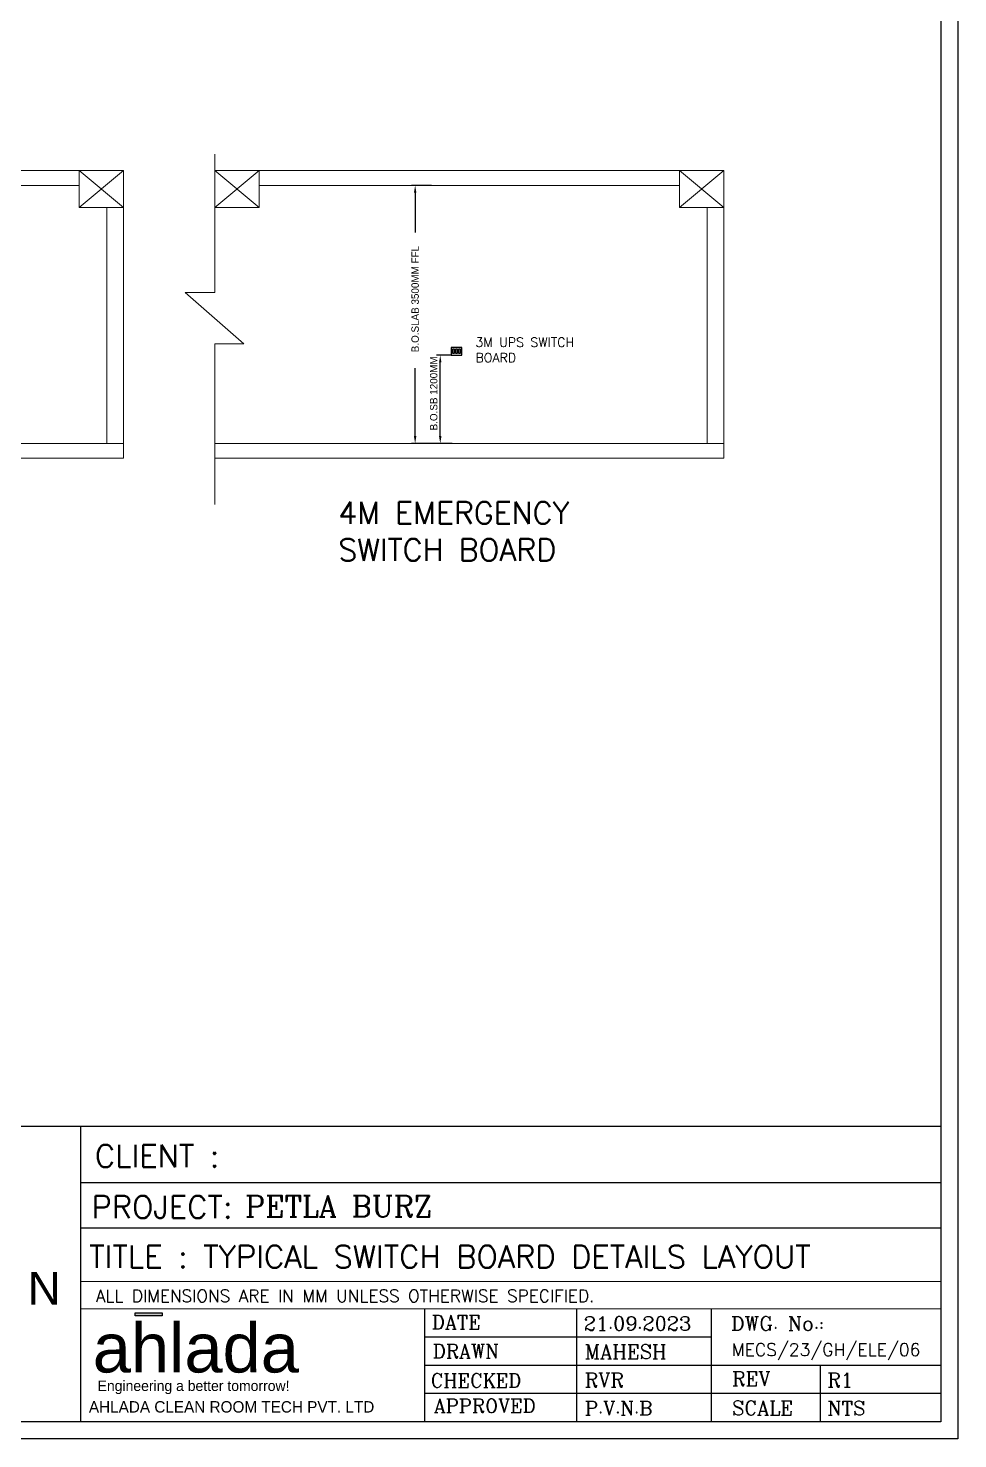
# Model space of a CAD drawing. Header units: millimetres. Extents: x 1319230 to 2124380, y -346496 to -91575.
# Drawn here: x 1486672 to 1499282, y -266962 to -247840 of the extents above; entities that cross this region are included whole.
import ezdxf
from ezdxf.enums import TextEntityAlignment as Align

# ---------------------------------------------------------------- set-up
doc = ezdxf.new("R2010")
doc.units = ezdxf.units.MM
doc.header["$LTSCALE"] = 600
doc.header["$MEASUREMENT"] = 0
doc.header["$PDMODE"] = 35
for name, color, linetype, lineweight in [('DIM', 7, 'Continuous', 0), ('HATCH', 8, 'Continuous', 5), ('MEP_HVAC_RA_DUCT', 1, 'Continuous', 9)]:
    doc.layers.add(name, color=color, linetype=linetype, lineweight=lineweight)
doc.layers.add('ELE-3M 2WAY S.B', color=7, linetype='Continuous', true_color=0xeec2d4)
for name, color, linetype in [('ELE-3M UPS P.SB', 3, 'Continuous'), ('TEXT', 6, 'Continuous'), ('TITLE', 7, 'Continuous')]:
    doc.layers.add(name, color=color, linetype=linetype)
doc.styles.add('ARIAL', font='arial.ttf')
doc.styles.add('Century', font='GOTHIC.TTF')
doc.styles.add('FS-ARIAL', font='arial.ttf')
doc.styles.add('IRFAN', font='romans.shx')
doc.styles.add('RAGHAV', font='')
doc.styles.get("Standard").update_dxf_attribs({"font": 'stylu.ttf'})
doc.styles.add('sudheer', font='romanc.shx')
doc.styles.get('RAGHAV').set_extended_font_data('Sakkal Majalla')
doc.dimstyles.new('AR-BRICK WORK', dxfattribs={"dimscale": 100, "dimtxt": 1, "dimasz": 1, "dimexe": 0.5, "dimexo": 0, "dimgap": 0.25, "dimtad": 0, "dimdec": 0, "dimzin": 1, "dimdsep": 46, "dimtxsty": 'Century', "dimblk": 'OBLIQUE', "dimcen": 0, "dimdle": 1, "dimclrd": 8, "dimclre": 8, "dimclrt": 4, "dimadec": 0, "dimazin": 0, "dimtfac": 1, "dimtdec": 0, "dimtofl": 0, "dimtmove": 1, "dimatfit": 3, "dimldrblk": 'ARCHTICK', "dimfxl": 1, "dimtolj": 1, "dimtzin": 1, "dimarcsym": 2})

# ---------------------------------------------------------------- blocks, each defined once
blk = doc.blocks.new('Logo')
h = blk.add_hatch(color=134)
h.dxf.hatch_style = 1
h.paths.add_polyline_path([(7.308639725975809, 6.258069192477706), (4.465298573544715, 6.258069192477706), (4.465298573544715, 5.928748429683765), (7.308639725975809, 5.928748429683765)])
at = {"color": 134}
blk.add_lwpolyline([(4.465298573544715, 6.258069192477706), (7.308639725975809, 6.258069192477706), (7.308639725975809, 5.928748429683765), (4.465298573544715, 5.928748429683765)], close=True, dxfattribs=at)
at = {"color": 134, "style": 'FS-ARIAL'}
blk.add_text('ahlada', height=5.161484117590589, dxfattribs=at).set_placement((0, 0))
at = {"color": 8, "style": 'RAGHAV'}
blk.add_text('Engineering a better tomorrow!', height=1.096885695377953, dxfattribs=at).set_placement((0.5166822813089311, -1.941864183998433))
blk = doc.blocks.new('3M 2WAY 11')
at = {"layer": 'ELE-3M UPS P.SB', "ltscale": 10}
for points in [[(-146.3719778060913, 0), (0, 0), (0, 100), (-146.3719778060913, 100)], [(-126.8293151855469, 25.00287389755249), (-100.0477085113525, 25.00287389755249), (-100.0477085113525, 78.5660879611969), (-126.8293151855469, 78.5660879611969)], [(-86.80546188354492, 25.00287389755249), (-60.02385425567627, 25.00287389755249), (-60.02385425567627, 78.5660879611969), (-86.80546188354492, 78.5660879611969)], [(-46.78160762786865, 25.00287389755249), (-20, 25.00287389755249), (-20, 78.5660879611969), (-46.78160762786865, 78.5660879611969)]]:
    blk.add_lwpolyline(points, close=True, dxfattribs=at)
blk = doc.blocks.new('*D113')
at = {"layer": 'Defpoints', "color": 0, "transparency": 16777216}
for p in [(1492261.229460305, -252269.7530794453), (1492409.183077706, -252269.7530794453), (1492423.301105081, -253469.7530794444)]:
    blk.add_point(p, dxfattribs=at)
at = {"layer": 'DIM', "color": 8, "lineweight": -2, "ltscale": 10, "transparency": 16777216}
for p, q in [((1492409.183077706, -252269.7530794453), (1492211.229460305, -252269.7530794453)), ((1492261.229460305, -253369.7530794444), (1492261.229460305, -252369.7530794453)), ((1492423.301105081, -253469.7530794444), (1492211.229460305, -253469.7530794444))]:
    blk.add_line(p, q, dxfattribs=at)
at = {"layer": 'DIM', "color": 8, "transparency": 16777216}
for points in [[(1492277.896126972, -252369.7530794453), (1492244.562793639, -252369.7530794453), (1492261.229460305, -252269.7530794453)], [(1492244.562793639, -253369.7530794444), (1492277.896126972, -253369.7530794444), (1492261.229460305, -253469.7530794444)]]:
    blk.add_solid(points, dxfattribs=at)
at = {"layer": 'DIM', "color": 7, "lineweight": 50, "transparency": 16777216, "insert": (1492172.936381805, -252789.9913112584), "char_height": 100, "attachment_point": 5, "rotation": 90}
blk.add_mtext('\\A1;\\A1;B.O.SB 1200MM', dxfattribs=at)
blk = doc.blocks.new('_ArchTick')
at = {"color": 0, "linetype": 'ByBlock', "const_width": 0.15}
blk.add_lwpolyline([(-0.5, -0.5), (0.5, 0.5)], dxfattribs=at)
blk = doc.blocks.new('*D114')
at = {"layer": 'Defpoints', "color": 0, "transparency": 16777216}
for p in [(1491920.812489854, -249969.7530794444), (1492140.723883215, -249969.7530794444), (1492294.271939626, -253469.7530794444)]:
    blk.add_point(p, dxfattribs=at)
at = {"layer": 'DIM', "color": 8, "lineweight": -2, "ltscale": 10, "transparency": 16777216}
for p, q in [((1492140.723883215, -249969.7530794444), (1491870.812489854, -249969.7530794444)), ((1491920.812489854, -250069.7530794444), (1491920.812489854, -250609.6954384914)), ((1491920.812489854, -253369.7530794444), (1491920.812489854, -252450.1716289676)), ((1492294.271939626, -253469.7530794444), (1491870.812489854, -253469.7530794444))]:
    blk.add_line(p, q, dxfattribs=at)
at = {"layer": 'DIM', "color": 8, "transparency": 16777216}
for points in [[(1491937.479156521, -250069.7530794444), (1491904.145823188, -250069.7530794444), (1491920.812489854, -249969.7530794444)], [(1491904.145823188, -253369.7530794444), (1491937.479156521, -253369.7530794444), (1491920.812489854, -253469.7530794444)]]:
    blk.add_solid(points, dxfattribs=at)
at = {"layer": 'DIM', "color": 7, "lineweight": 50, "transparency": 16777216, "insert": (1491920.812489854, -251529.9335337295), "char_height": 100, "attachment_point": 5, "rotation": 90}
blk.add_mtext('\\A1;\\A1; B.O.SLAB 3500MM FFL', dxfattribs=at)

msp = doc.modelspace()

# ---------------------------------------------------------------- linework, layer by layer
for p, q in [((1499049.676096589, -262729.9017967853), (1477143.11111708, -262729.9017967853)), ((1487388.043240201, -266729.9017967853), (1487388.043240201, -262729.9017967853)), ((1499049.676096594, -263493.8574999851), (1487388.043240201, -263493.8574999851)), ((1499049.676096594, -264105.0882049849), (1487388.043240201, -264105.0882049849)), ((1492052.23098737, -266729.9017967853), (1492052.23098737, -265200.6614786389)), ((1494114.304029071, -266729.9017967853), (1494114.304029071, -265200.6614786389)), ((1495934.184374071, -265200.6614786389), (1495934.184374071, -266729.9017967853)), ((1495934.184374071, -265583.0563491228), (1492052.23098737, -265583.0563491228)), ((1492052.23098737, -265965.4512196075), (1499049.676096594, -265965.4512196075)), ((1497418.554890797, -266729.9017967853), (1497418.554890787, -265965.4512196075)), ((1499049.676096594, -266347.6765081991), (1492052.23098737, -266347.6765081991))]:
    msp.add_line(p, q)
at = {"lineweight": 9, "extrusion": (0, 0, -1)}
for p, q in [((1499049.676096594, -264828.5517331799), (1487388.043240201, -264828.5517331799)), ((1499049.676096594, -265200.6614786389), (1487388.043240201, -265200.6614786389))]:
    msp.add_line(p, q, dxfattribs=at)
at = {"color": 7}
msp.add_line((1499049.676096594, -266729.9017967853), (1487388.043240201, -266729.9017967853), dxfattribs=at)
for points in [[(1499281.508517213, -237873.3637321742), (1499281.508517213, -266961.734217403), (1461584.851090182, -266961.734217403), (1461584.851090182, -237873.3637321742)], [(1499049.676096594, -238105.1961527911), (1499049.676096594, -266729.9017967853), (1461816.6835108, -266729.9017967853), (1461816.6835108, -238105.1961527911)]]:
    msp.add_lwpolyline(points, close=True)
at = {"layer": 'HATCH', "color": 7}
msp.add_line((1499049.676096594, -262728.9462935285), (1499049.676096594, -266729.9017967853), dxfattribs=at)
at = {"layer": 'MEP_HVAC_RA_DUCT', "color": 8, "linetype": 'ByBlock'}
for p, q in [((1489203.501246833, -249545.2961872736), (1489203.501246833, -251423.2837962692)), ((1487365.546974228, -249769.7530794444), (1487965.546974228, -250269.7530794444)), ((1487365.546974228, -250269.7530794444), (1487965.546974228, -249769.7530794444)), ((1489203.501246833, -249769.7530794444), (1489803.501246833, -250269.7530794444)), ((1489203.501246833, -250269.7530794444), (1489803.501246833, -249769.7530794444)), ((1495508.501246833, -249769.7530794444), (1496108.501246833, -250269.7530794444)), ((1495508.501246833, -250269.7530794444), (1496108.501246833, -249769.7530794444)), ((1487740.546974228, -250269.7530794444), (1487740.546974228, -253469.7530794444)), ((1487965.546974228, -250269.7530794444), (1487965.546974228, -253669.7530794444)), ((1495883.501246833, -250269.7530794444), (1495883.501246833, -253469.7530794444)), ((1496108.501246833, -250269.7530794444), (1496108.501246833, -253669.7530794444)), ((1489203.501246833, -251423.2837962692), (1488801.397992792, -251423.2837962692)), ((1488801.397992792, -251423.2837962692), (1489597.003191614, -252118.1392115975)), ((1489597.003191614, -252118.1392115975), (1489203.501246833, -252118.1392115975)), ((1489203.501246833, -252118.1392115975), (1489203.501246833, -254298.365451416))]:
    msp.add_line(p, q, dxfattribs=at)
for points in [[(1487595.546974228, -249769.7530794444), (1481660.546974228, -249769.753079447)], [(1487365.546974228, -249769.7530794444), (1487365.546974228, -250269.7530794444), (1487965.546974228, -250269.7530794444), (1487965.546974228, -249769.7530794444), (1487365.546974228, -249769.7530794444)], [(1489203.501246833, -249769.7530794444), (1489203.501246833, -250269.7530794444), (1489803.501246833, -250269.7530794444), (1489803.501246833, -249769.7530794444), (1489203.501246833, -249769.7530794444)], [(1495738.501246833, -249769.7530794444), (1489803.501246833, -249769.753079447)], [(1495508.501246833, -249769.7530794444), (1495508.501246833, -250269.7530794444), (1496108.501246833, -250269.7530794444), (1496108.501246833, -249769.7530794444), (1495508.501246833, -249769.7530794444)], [(1487365.546974228, -249969.7530794444), (1481660.546974228, -249969.753079447)], [(1495508.501246833, -249969.7530794444), (1489803.501246833, -249969.753079447)], [(1487965.546974228, -253469.7530794444), (1481060.546974228, -253469.7530794444)], [(1496108.501246833, -253469.7530794444), (1489203.501246833, -253469.7530794444)], [(1487965.546974228, -253669.7530794444), (1481060.546974228, -253669.7530794444)], [(1496108.501246833, -253669.7530794444), (1489203.501246833, -253669.7530794444)]]:
    msp.add_lwpolyline(points, dxfattribs=at)

# ---------------------------------------------------------------- block references
at = {"xscale": 129.2302339714208, "yscale": 129.2302339714208, "zscale": 129.2302339714208}
msp.add_blockref('Logo', (1487546.871915242, -266062.9584992694), dxfattribs=at)
at = {"layer": 'ELE-3M 2WAY S.B', "ltscale": 10}
msp.add_blockref('3M 2WAY 11', (1492555.555055512, -252269.7530794453), dxfattribs=at)

# ---------------------------------------------------------------- texts
at = {"lineweight": 9}
for s, height, style, p in [('CLIENT :', 305.6799097080928, 'IRFAN', (1487576.275873806, -263280.4212959601)), ('PROJECT:', 305.6799097080928, 'IRFAN', (1487531.502963952, -263972.6416345204)), ('PETLA BURZ', 290.3959142226881, 'sudheer', (1489614.142807741, -263954.3449690233))]:
    msp.add_text(s, height=height, dxfattribs=dict(at, style=style)).set_placement(p)
at = {"lineweight": 9, "extrusion": (0, 0, -1), "style": 'IRFAN', "text_generation_flag": 2}
for s, height, p in [('TITLE : TYPICAL SWITCH BOARD DETAILS LAYOUT', 305.6799097080928, (-1487499.752545464, -264646.4175842983)), ('ALL DIMENSIONS ARE IN MM UNLESS OTHERWISE SPECIFIED.', 167.4774872387097, (-1487589.96447522, -265108.100425922))]:
    msp.add_text(s, height=height, dxfattribs=at).set_placement(p)
at = {"color": 64, "style": 'sudheer'}
for s, p in [('DATE', (1492478.051319041, -265380.9494704455)), ('DRAWN ', (1492673.187711132, -265774.211621865)), ('CHECKED', (1492745.335634422, -266172.4058372178)), ('APPROVED', (1492864.605055041, -266513.2081510639))]:
    msp.add_text(s, height=188.7378686060429, dxfattribs=at).set_placement(p, align=Align.MIDDLE_CENTER)
at = {"color": 6, "style": 'sudheer'}
for s, p in [('21.09.2023', (1494208.228407155, -265495.223130132)), ('MAHESH', (1494221.611023009, -265878.5891205501)), ('RVR', (1494221.611023009, -266260.9839910328)), ('R1', (1497513.041332617, -266260.9839910364)), ('P.V.N.B', (1494221.611023009, -266643.2092796245)), ('NTS', (1497513.041332617, -266643.2092796245))]:
    msp.add_text(s, height=193.1446753341481, dxfattribs=at).set_placement(p)
at = {"color": 64, "style": 'sudheer'}
for s, p in [('DWG. No.:', (1496206.39018944, -265495.2416144921)), ('REV', (1496219.077502214, -266244.1518186557)), ('SCALE', (1496219.077502214, -266640.8876585481))]:
    msp.add_text(s, height=193.1446753341481, dxfattribs=at).set_placement(p)
at = {"color": 6, "style": 'sudheer'}
msp.add_text('MECS/23/GH/ELE/06', height=170.694577938158, dxfattribs=at).set_placement((1497494.017910303, -265838.9384230123), align=Align.CENTER)
at = {"color": 134, "style": 'RAGHAV'}
msp.add_text('AHLADA CLEAN ROOM TECH PVT. LTD', height=155.0616554865174, dxfattribs=at).set_placement((1487495.440737821, -266606.4168640261))
at = {"layer": 'DIM', "lineweight": 50, "ltscale": 10, "insert": (1492738.940135012, -252034.5436565243), "char_height": 125, "width": 1478.056641601957, "attachment_point": 1}
msp.add_mtext('{\\Fromans.shx|c228;\\C0;3M UPS SWITCH BOARD}', dxfattribs=at)
at = {"layer": 'TEXT', "lineweight": 50, "ltscale": 10, "insert": (1490878.468261319, -254260.5060503188), "char_height": 300, "width": 4543.000596849713, "attachment_point": 1}
msp.add_mtext('{\\Fromans.shx|c228;\\C0;4M EMERGENCY SWITCH BOARD\\P}', dxfattribs=at)
at = {"layer": 'TITLE', "color": 5, "style": 'ARIAL'}
msp.add_text('N', height=443.3408694013316, rotation=180, dxfattribs=at).set_placement((1487111.720068784, -264698.509538688, -3.702983912007151e-05))

# ---------------------------------------------------------------- dimensions: what is measured, and where the dimension line sits
at = {"layer": 'DIM', "lineweight": 50, "ltscale": 10}
for base, p1, p2, text, picture, middle in [((1491920.812489854, -249969.7530794444), (1492294.271939626, -253469.7530794444), (1492140.723883215, -249969.7530794444), '\\A1; B.O.SLAB <>MM FFL', '*D114', (1491920.812489854, -251529.9335337295)), ((1492261.229460305, -252269.7530794453), (1492423.301105081, -253469.7530794444), (1492409.183077706, -252269.7530794453), '\\A1;B.O.SB <>MM', '*D113', (1492172.936381805, -252789.9913112584))]:
    dim = msp.add_linear_dim(base=base, p1=p1, p2=p2, angle=90, text=text, dimstyle='AR-BRICK WORK', override={"dimtxsty": 'Standard', "dimclrt": 7, "dimldrblk": 'ArchTick'}, dxfattribs=at)
    dim.commit()
    dim.dimension.update_dxf_attribs({"geometry": picture, "text_midpoint": middle, "dimtype": 160})

doc.saveas('drawing.dxf')
